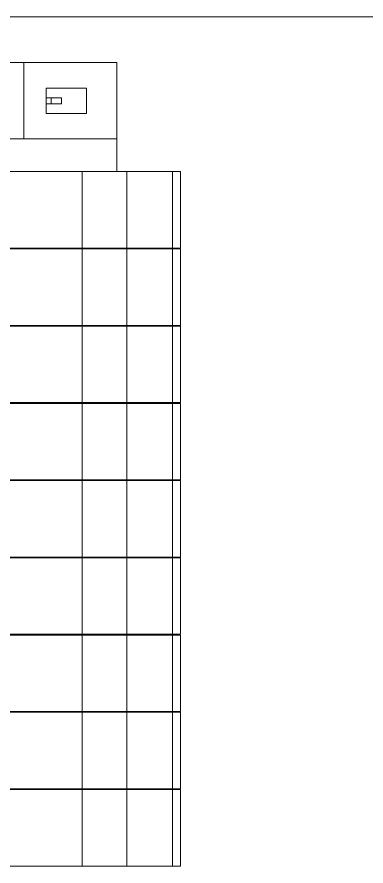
# Model space of a CAD drawing. Header units: millimetres. Extents: x 4962 to 7449, y 754 to 2938.
# Drawn here: x 7185.5 to 7209, y 2550.4 to 2607.6 of the extents above; entities that cross this region are included whole.
import ezdxf

# ---------------------------------------------------------------- set-up
doc = ezdxf.new("R2010")
doc.units = ezdxf.units.MM
doc.set_wipeout_variables(frame=1)
doc.layers.add('000-PI-Oprema', color=30, linetype='Continuous', lineweight=5)
doc.layers.add('002-PI-Kabelska kanalica', color=150, linetype='Continuous')

msp = doc.modelspace()

# ---------------------------------------------------------------- linework, layer by layer
at = {"layer": '000-PI-Oprema', "color": 0, "linetype": 'ByBlock', "lineweight": 0}
for p, q in [((7196.496, 2597.171), (7177.696, 2597.171)), ((7189.873, 2592.021), (7189.873, 2597.171)), ((7192.873, 2592.021), (7192.873, 2597.171)), ((7195.949, 2597.171), (7195.949, 2592.021)), ((7196.496, 2592.021), (7196.496, 2597.171)), ((7196.496, 2592.021), (7177.696, 2592.021)), ((7196.496, 2591.971), (7177.696, 2591.971)), ((7189.873, 2586.821), (7189.873, 2591.971)), ((7192.873, 2586.821), (7192.873, 2591.971)), ((7196.496, 2592.021), (7195.814, 2592.021)), ((7195.949, 2591.971), (7195.949, 2586.821)), ((7196.496, 2586.821), (7196.496, 2591.971)), ((7196.496, 2586.821), (7177.696, 2586.821)), ((7196.496, 2586.771), (7177.696, 2586.771)), ((7189.873, 2581.621), (7189.873, 2586.771)), ((7192.873, 2581.621), (7192.873, 2586.771)), ((7196.496, 2586.821), (7195.814, 2586.821)), ((7195.949, 2586.771), (7195.949, 2581.621)), ((7196.496, 2581.621), (7196.496, 2586.771)), ((7196.496, 2581.621), (7177.696, 2581.621)), ((7196.496, 2581.571), (7177.696, 2581.571)), ((7189.873, 2576.421), (7189.873, 2581.571)), ((7192.873, 2576.421), (7192.873, 2581.571)), ((7196.496, 2581.621), (7195.814, 2581.621)), ((7195.949, 2581.571), (7195.949, 2576.421)), ((7196.496, 2576.421), (7196.496, 2581.571)), ((7196.496, 2576.421), (7177.696, 2576.421)), ((7196.496, 2576.371), (7177.696, 2576.371)), ((7189.873, 2571.221), (7189.873, 2576.371)), ((7192.873, 2571.221), (7192.873, 2576.371)), ((7196.496, 2576.421), (7195.814, 2576.421)), ((7195.949, 2576.371), (7195.949, 2571.221)), ((7196.496, 2571.221), (7196.496, 2576.371)), ((7196.496, 2571.221), (7177.696, 2571.221)), ((7196.496, 2571.221), (7195.814, 2571.221)), ((7196.496, 2571.171), (7177.696, 2571.171)), ((7189.873, 2566.021), (7189.873, 2571.171)), ((7192.873, 2566.021), (7192.873, 2571.171)), ((7195.949, 2571.171), (7195.949, 2566.021)), ((7196.496, 2566.021), (7196.496, 2571.171)), ((7196.496, 2566.021), (7177.696, 2566.021)), ((7196.496, 2565.971), (7177.696, 2565.971)), ((7189.873, 2560.821), (7189.873, 2565.971)), ((7192.873, 2560.821), (7192.873, 2565.971)), ((7196.496, 2566.021), (7195.814, 2566.021)), ((7195.949, 2565.971), (7195.949, 2560.821)), ((7196.496, 2560.821), (7196.496, 2565.971)), ((7196.496, 2560.821), (7177.696, 2560.821)), ((7196.496, 2560.771), (7177.696, 2560.771)), ((7189.873, 2555.621), (7189.873, 2560.771)), ((7192.873, 2555.621), (7192.873, 2560.771)), ((7196.496, 2560.821), (7195.814, 2560.821)), ((7195.949, 2560.771), (7195.949, 2555.621)), ((7196.496, 2555.621), (7196.496, 2560.771)), ((7196.496, 2555.621), (7177.696, 2555.621)), ((7196.496, 2555.571), (7177.696, 2555.571)), ((7189.873, 2550.421), (7189.873, 2555.571)), ((7192.873, 2550.421), (7192.873, 2555.571)), ((7196.496, 2555.621), (7195.814, 2555.621)), ((7195.949, 2555.571), (7195.949, 2550.421)), ((7196.496, 2550.421), (7196.496, 2555.571)), ((7196.496, 2550.421), (7177.696, 2550.421)), ((7196.496, 2550.421), (7195.814, 2550.421))]:
    msp.add_line(p, q, dxfattribs=at)
at = {"layer": '002-PI-Kabelska kanalica', "color": 0, "linetype": 'ByBlock', "lineweight": 0}
msp.add_line((5236.271, 2607.585), (7279.271, 2607.585), dxfattribs=at)

# ---------------------------------------------------------------- next in the draw order: wipeouts: each hides what was drawn before it
at = {"color": 7}
msp.add_wipeout([(7143.596, 2597.171), (7192.196, 2597.171), (7192.196, 2604.521), (7143.596, 2604.521)], dxfattribs=at).dxf.layer = '000-PI-Oprema'

# ---------------------------------------------------------------- next in the draw order: linework, layer by layer
at = {"layer": '000-PI-Oprema', "color": 7, "ltscale": 0.25}
msp.add_line((7143.596, 2604.521), (7192.196, 2604.521), dxfattribs=at)
at = {"layer": '000-PI-Oprema', "color": 7}
for p, q in [((7185.931, 2604.521), (7185.931, 2599.371)), ((7192.196, 2604.521), (7192.196, 2597.171)), ((7190.146, 2602.796), (7187.446, 2602.796)), ((7187.446, 2602.796), (7187.446, 2602.146)), ((7190.146, 2601.096), (7190.146, 2602.796)), ((7187.446, 2602.146), (7187.782, 2602.146)), ((7187.446, 2602.146), (7187.446, 2601.746)), ((7188.482, 2602.146), (7187.782, 2602.146)), ((7187.782, 2601.746), (7187.782, 2602.146)), ((7188.482, 2601.746), (7188.482, 2602.146)), ((7187.446, 2601.746), (7187.446, 2601.096)), ((7187.446, 2601.746), (7187.782, 2601.746)), ((7188.482, 2601.746), (7187.782, 2601.746)), ((7187.446, 2601.096), (7190.146, 2601.096)), ((7185.931, 2599.371), (7184.994, 2599.371)), ((7185.931, 2599.371), (7192.196, 2599.371)), ((7192.196, 2597.171), (7143.596, 2597.171))]:
    msp.add_line(p, q, dxfattribs=at)

doc.saveas('drawing.dxf')
